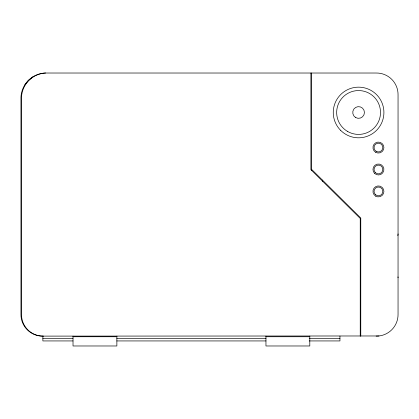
<?xml version="1.0" encoding="UTF-8"?>
<svg xmlns="http://www.w3.org/2000/svg" width="419" height="419" viewBox="0 0 419 419"><rect width="100%" height="100%" fill="white"/><g stroke="black" fill="none" stroke-linecap="round" stroke-linejoin="round"><path stroke-width="0.63" d="M24.532 85.329L28.356 80.427L33.258 76.604M379.001 335.97L42.874 336.111A21.558 21.558 0 0 1 20.95 314.187L20.95 97.14A25.397 25.397 0 0 1 45.069 73.021L376.126 73.021A21.558 21.558 0 0 1 398.05 94.945L398.05 314.187A21.558 21.558 0 0 1 376.126 336.111M73.021 336.745L116.87 336.745M265.955 336.745L309.803 336.745M42.874 338.526L72.974 338.526M116.817 338.526L266.007 338.526M309.196 338.526L339.95 338.526M72.974 340.935L42.874 340.935L42.874 336.111M116.817 340.935L266.007 340.935M309.196 340.935L339.95 340.935L339.95 336.111M311.448 169.213L360.78 217.995L360.78 336.111M360.23 336.111L360.23 218.451L310.898 169.674L310.898 73.021M322.41 180.055L322.41 181.359M311.448 73.021L311.448 170.517M309.803 336.111L309.803 345.979L265.955 345.979L265.955 336.111M116.87 336.111L116.87 345.979L73.021 345.979L73.021 336.111M398.05 233.917A6.604 6.604 0 0 1 397.82 235.614M397.977 276.912A6.751 6.751 0 0 1 398.05 277.766M45.613 73.021A25.397 25.397 0 0 0 21.5 97.14L21.5 314.187A21.558 21.558 0 0 0 43.424 336.111M340.678 130.393A25.323 25.323 0 0 0 383.05 119.038A25.323 25.323 0 0 0 352.033 88.021A25.323 25.323 0 0 0 340.678 130.393M347.623 131.472A21.924 21.924 0 0 0 380.51 112.486A21.924 21.924 0 0 0 347.623 93.5A21.924 21.924 0 0 0 347.623 131.472M355.663 117.55A5.85 5.85 0 0 0 364.436 112.486A5.85 5.85 0 0 0 355.663 107.421A5.85 5.85 0 0 0 355.663 117.55M375.691 196.16A5.484 5.484 0 0 0 383.914 191.415A5.484 5.484 0 0 0 375.691 186.665A5.484 5.484 0 0 0 375.691 196.16M374.555 173.361A5.484 5.484 0 0 0 383.725 170.905A5.484 5.484 0 0 0 377.011 164.196A5.484 5.484 0 0 0 374.555 173.361M375.691 152.312A5.484 5.484 0 0 0 383.914 147.561A5.484 5.484 0 0 0 375.691 142.816A5.484 5.484 0 0 0 375.691 152.312M375.33 194.516A4.384 4.384 0 0 0 382.667 192.546A4.384 4.384 0 0 0 377.294 187.178A4.384 4.384 0 0 0 375.33 194.516M375.33 172.586A4.384 4.384 0 0 0 382.667 170.622A4.384 4.384 0 0 0 377.294 165.254A4.384 4.384 0 0 0 375.33 172.586M376.236 151.359A4.384 4.384 0 0 0 382.814 147.561A4.384 4.384 0 0 0 376.236 143.764A4.384 4.384 0 0 0 376.236 151.359"/></g></svg>
